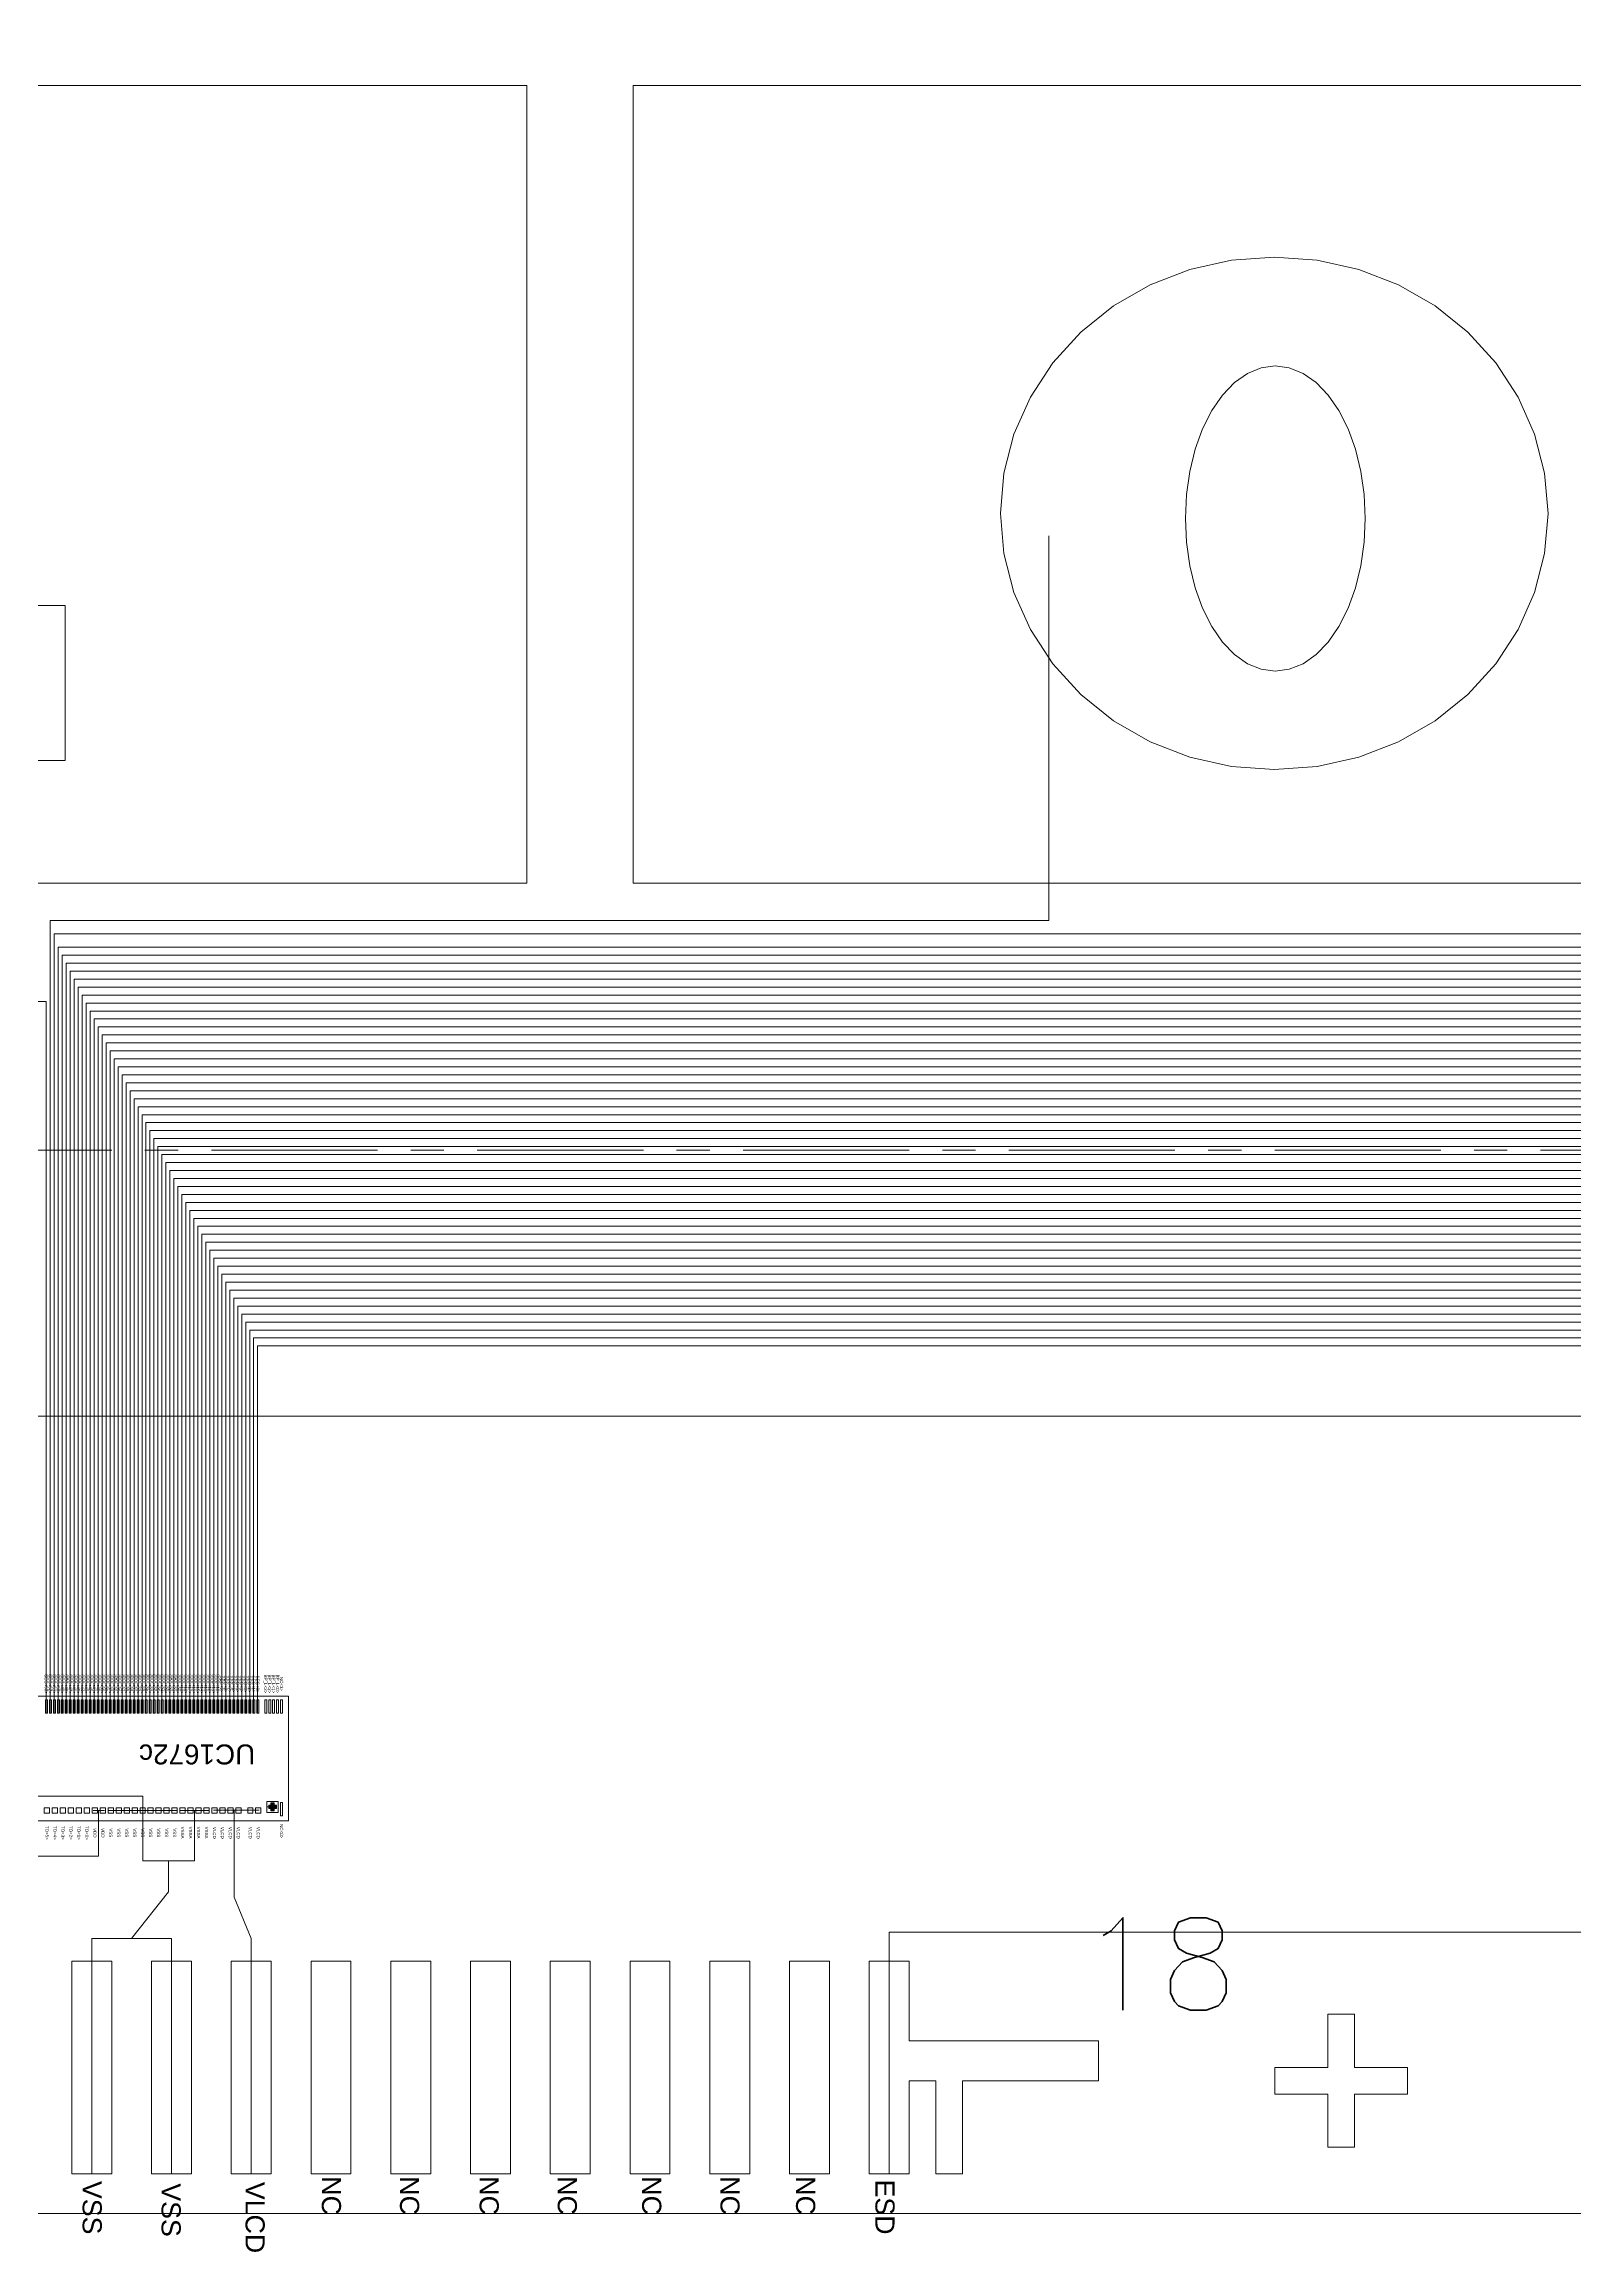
# Model space of a CAD drawing. Extents: x 105 to 1195, y -174 to 82.
# Drawn here: x 799.98 to 811.49, y -116.65 to -100.04 of the extents above; entities that cross this region are included whole.
import ezdxf
from ezdxf.enums import TextEntityAlignment as Align

# ---------------------------------------------------------------- set-up
doc = ezdxf.new("R2010")
doc.units = 0
doc.header["$MEASUREMENT"] = 0
doc.linetypes.add('AUSGEZOGEN', pattern=[0])
doc.linetypes.add('CENTER', pattern=[2, 1.25, -0.25, 0.25, -0.25])
doc.layers.get('0').update_dxf_attribs({"linetype": 'AUSGEZOGEN'})
doc.layers.add('DIM', color=4, linetype='Continuous')
doc.layers.add('SEG', color=3, linetype='Continuous')
doc.layers.add('S', color=2, linetype='Continuous', lineweight=0)
doc.styles.add('Arial', font='arial.ttf', dxfattribs={"height": 24})
doc.styles.add('SSS_Dim', font='romans.shx')

# ---------------------------------------------------------------- blocks, each defined once
blk = doc.blocks.new('0')
at = {"lineweight": 5}
for p, q in [((86, 6), (0, 6)), ((86, 0), (0, 0))]:
    blk.add_line(p, q, dxfattribs=at)
at = {"linetype": 'CENTER', "lineweight": 5}
blk.add_lwpolyline([(84, 63.2), (84, 8), (2, 8), (2, 63.2)], close=True, dxfattribs=at)
at = {"lineweight": 5}
for points in [[(43.124, 16.01), (43.124, 10.01), (24.735, 10.01), (24.735, 16.01)], [(62.283, 16.01), (62.283, 10.01), (43.924, 10.01), (43.924, 16.01)], [(37.868, 14.711), (37.868, 12.099), (39.65, 12.099), (39.65, 10.933), (36.523, 10.933), (36.523, 14.711)], [(46.688, 12.792), (46.713, 12.49), (46.788, 12.196), (46.912, 11.917), (47.081, 11.659), (47.291, 11.429), (47.537, 11.232), (47.812, 11.074), (48.111, 10.958), (48.425, 10.888), (48.747, 10.864), (49.069, 10.888), (49.384, 10.958), (49.682, 11.074), (49.958, 11.232), (50.203, 11.429), (50.413, 11.659), (50.582, 11.917), (50.706, 12.196), (50.781, 12.49), (50.807, 12.792), (50.781, 13.094), (50.706, 13.388), (50.582, 13.667), (50.413, 13.925), (50.203, 14.155), (49.958, 14.352), (49.682, 14.51), (49.384, 14.626), (49.069, 14.696), (48.747, 14.72), (48.425, 14.696), (48.111, 14.626), (47.812, 14.51), (47.537, 14.352), (47.291, 14.155), (47.081, 13.925), (46.912, 13.667), (46.788, 13.388), (46.713, 13.094)], [(48.754, 13.901), (48.649, 13.887), (48.545, 13.845), (48.447, 13.776), (48.357, 13.682), (48.276, 13.565), (48.207, 13.428), (48.152, 13.275), (48.111, 13.108), (48.086, 12.933), (48.078, 12.753), (48.086, 12.574), (48.111, 12.398), (48.152, 12.232), (48.207, 12.078), (48.276, 11.941), (48.357, 11.824), (48.447, 11.73), (48.545, 11.661), (48.649, 11.619), (48.754, 11.605), (48.86, 11.619), (48.964, 11.661), (49.062, 11.73), (49.152, 11.824), (49.233, 11.941), (49.302, 12.078), (49.357, 12.232), (49.398, 12.398), (49.423, 12.574), (49.431, 12.753), (49.423, 12.933), (49.398, 13.108), (49.357, 13.275), (49.302, 13.428), (49.233, 13.565), (49.152, 13.682), (49.062, 13.776), (48.964, 13.845), (48.86, 13.887)], [(41.331, 2.956), (41.331, 3.894), (37.293, 3.894), (37.293, 2.956)], [(39.516, 3.765), (39.516, 3.865), (39.501, 3.865), (39.501, 3.765)], [(39.546, 3.765), (39.546, 3.865), (39.531, 3.865), (39.531, 3.765)], [(39.576, 3.765), (39.576, 3.865), (39.561, 3.865), (39.561, 3.765)], [(39.606, 3.765), (39.606, 3.865), (39.591, 3.865), (39.591, 3.765)], [(39.636, 3.765), (39.636, 3.865), (39.621, 3.865), (39.621, 3.765)], [(39.666, 3.765), (39.666, 3.865), (39.651, 3.865), (39.651, 3.765)], [(39.696, 3.765), (39.696, 3.865), (39.681, 3.865), (39.681, 3.765)], [(39.726, 3.765), (39.726, 3.865), (39.711, 3.865), (39.711, 3.765)], [(39.756, 3.765), (39.756, 3.865), (39.741, 3.865), (39.741, 3.765)], [(39.786, 3.765), (39.786, 3.865), (39.771, 3.865), (39.771, 3.765)], [(39.816, 3.765), (39.816, 3.865), (39.801, 3.865), (39.801, 3.765)], [(39.846, 3.765), (39.846, 3.865), (39.831, 3.865), (39.831, 3.765)], [(39.876, 3.765), (39.876, 3.865), (39.861, 3.865), (39.861, 3.765)], [(39.906, 3.765), (39.906, 3.865), (39.891, 3.865), (39.891, 3.765)], [(39.936, 3.765), (39.936, 3.865), (39.921, 3.865), (39.921, 3.765)], [(39.966, 3.765), (39.966, 3.865), (39.951, 3.865), (39.951, 3.765)], [(39.996, 3.765), (39.996, 3.865), (39.981, 3.865), (39.981, 3.765)], [(40.026, 3.765), (40.026, 3.865), (40.011, 3.865), (40.011, 3.765)], [(40.056, 3.765), (40.056, 3.865), (40.041, 3.865), (40.041, 3.765)], [(40.086, 3.765), (40.086, 3.865), (40.071, 3.865), (40.071, 3.765)], [(40.116, 3.765), (40.116, 3.865), (40.101, 3.865), (40.101, 3.765)], [(40.146, 3.765), (40.146, 3.865), (40.131, 3.865), (40.131, 3.765)], [(40.176, 3.765), (40.176, 3.865), (40.161, 3.865), (40.161, 3.765)], [(40.206, 3.765), (40.206, 3.865), (40.191, 3.865), (40.191, 3.765)], [(40.236, 3.765), (40.236, 3.865), (40.221, 3.865), (40.221, 3.765)], [(40.266, 3.765), (40.266, 3.865), (40.251, 3.865), (40.251, 3.765)], [(40.296, 3.765), (40.296, 3.865), (40.281, 3.865), (40.281, 3.765)], [(40.326, 3.765), (40.326, 3.865), (40.311, 3.865), (40.311, 3.765)], [(40.356, 3.765), (40.356, 3.865), (40.341, 3.865), (40.341, 3.765)], [(40.386, 3.765), (40.386, 3.865), (40.371, 3.865), (40.371, 3.765)], [(40.416, 3.765), (40.416, 3.865), (40.401, 3.865), (40.401, 3.765)], [(40.446, 3.765), (40.446, 3.865), (40.431, 3.865), (40.431, 3.765)], [(40.476, 3.765), (40.476, 3.865), (40.461, 3.865), (40.461, 3.765)], [(40.506, 3.765), (40.506, 3.865), (40.491, 3.865), (40.491, 3.765)], [(40.536, 3.765), (40.536, 3.865), (40.521, 3.865), (40.521, 3.765)], [(40.566, 3.765), (40.566, 3.865), (40.551, 3.865), (40.551, 3.765)], [(40.596, 3.765), (40.596, 3.865), (40.581, 3.865), (40.581, 3.765)], [(40.626, 3.765), (40.626, 3.865), (40.611, 3.865), (40.611, 3.765)], [(40.656, 3.765), (40.656, 3.865), (40.641, 3.865), (40.641, 3.765)], [(40.686, 3.765), (40.686, 3.865), (40.671, 3.865), (40.671, 3.765)], [(40.716, 3.765), (40.716, 3.865), (40.701, 3.865), (40.701, 3.765)], [(40.746, 3.765), (40.746, 3.865), (40.731, 3.865), (40.731, 3.765)], [(40.776, 3.765), (40.776, 3.865), (40.761, 3.865), (40.761, 3.765)], [(40.806, 3.765), (40.806, 3.865), (40.791, 3.865), (40.791, 3.765)], [(40.836, 3.765), (40.836, 3.865), (40.821, 3.865), (40.821, 3.765)], [(40.866, 3.765), (40.866, 3.865), (40.851, 3.865), (40.851, 3.765)], [(40.896, 3.765), (40.896, 3.865), (40.881, 3.865), (40.881, 3.765)], [(40.926, 3.765), (40.926, 3.865), (40.911, 3.865), (40.911, 3.765)], [(40.956, 3.765), (40.956, 3.865), (40.941, 3.865), (40.941, 3.765)], [(40.986, 3.765), (40.986, 3.865), (40.971, 3.865), (40.971, 3.765)], [(41.016, 3.765), (41.016, 3.865), (41.001, 3.865), (41.001, 3.765)], [(41.046, 3.765), (41.046, 3.865), (41.031, 3.865), (41.031, 3.765)], [(41.076, 3.765), (41.076, 3.865), (41.061, 3.865), (41.061, 3.765)], [(41.106, 3.765), (41.106, 3.865), (41.091, 3.865), (41.091, 3.765)], [(41.166, 3.765), (41.166, 3.865), (41.151, 3.865), (41.151, 3.765)], [(41.196, 3.765), (41.196, 3.865), (41.181, 3.865), (41.181, 3.765)], [(41.226, 3.765), (41.226, 3.865), (41.211, 3.865), (41.211, 3.765)], [(41.256, 3.765), (41.256, 3.865), (41.241, 3.865), (41.241, 3.765)], [(41.286, 3.765), (41.286, 3.865), (41.271, 3.865), (41.271, 3.765)], [(39.533, 3.013), (39.533, 3.053), (39.493, 3.053), (39.493, 3.013)], [(39.593, 3.013), (39.593, 3.053), (39.553, 3.053), (39.553, 3.013)], [(39.653, 3.013), (39.653, 3.053), (39.613, 3.053), (39.613, 3.013)], [(39.713, 3.013), (39.713, 3.053), (39.673, 3.053), (39.673, 3.013)], [(39.773, 3.013), (39.773, 3.053), (39.733, 3.053), (39.733, 3.013)], [(39.833, 3.013), (39.833, 3.053), (39.793, 3.053), (39.793, 3.013)], [(39.893, 3.013), (39.893, 3.053), (39.853, 3.053), (39.853, 3.013)], [(39.953, 3.013), (39.953, 3.053), (39.913, 3.053), (39.913, 3.013)], [(40.013, 3.013), (40.013, 3.053), (39.973, 3.053), (39.973, 3.013)], [(40.073, 3.013), (40.073, 3.053), (40.033, 3.053), (40.033, 3.013)], [(40.133, 3.013), (40.133, 3.053), (40.093, 3.053), (40.093, 3.013)], [(40.193, 3.013), (40.193, 3.053), (40.153, 3.053), (40.153, 3.013)], [(40.253, 3.013), (40.253, 3.053), (40.213, 3.053), (40.213, 3.013)], [(40.313, 3.013), (40.313, 3.053), (40.273, 3.053), (40.273, 3.013)], [(40.373, 3.013), (40.373, 3.053), (40.333, 3.053), (40.333, 3.013)], [(40.433, 3.013), (40.433, 3.053), (40.393, 3.053), (40.393, 3.013)], [(40.493, 3.013), (40.493, 3.053), (40.453, 3.053), (40.453, 3.013)], [(40.553, 3.013), (40.553, 3.053), (40.513, 3.053), (40.513, 3.013)], [(40.613, 3.013), (40.613, 3.053), (40.573, 3.053), (40.573, 3.013)], [(40.673, 3.013), (40.673, 3.053), (40.633, 3.053), (40.633, 3.013)], [(40.733, 3.013), (40.733, 3.053), (40.693, 3.053), (40.693, 3.013)], [(40.793, 3.013), (40.793, 3.053), (40.753, 3.053), (40.753, 3.013)], [(40.853, 3.013), (40.853, 3.053), (40.813, 3.053), (40.813, 3.013)], [(40.913, 3.013), (40.913, 3.053), (40.873, 3.053), (40.873, 3.013)], [(40.973, 3.013), (40.973, 3.053), (40.933, 3.053), (40.933, 3.013)], [(41.023, 3.053), (41.023, 3.013), (41.063, 3.013), (41.063, 3.053)], [(41.083, 3.013), (41.123, 3.013), (41.123, 3.053), (41.083, 3.053)], [(41.253, 3.102), (41.168, 3.102), (41.168, 3.017), (41.253, 3.017)], [(41.198, 3.072), (41.198, 3.09), (41.223, 3.09), (41.223, 3.072), (41.241, 3.072), (41.241, 3.047), (41.223, 3.047), (41.223, 3.03), (41.198, 3.03), (41.198, 3.047), (41.181, 3.047), (41.181, 3.072)], [(41.185, 3.068), (41.185, 3.069), (41.184, 3.069), (41.184, 3.068)], [(41.185, 3.066), (41.185, 3.067), (41.184, 3.067), (41.184, 3.066)], [(41.185, 3.064), (41.185, 3.065), (41.184, 3.065), (41.184, 3.064)], [(41.185, 3.061), (41.185, 3.063), (41.184, 3.063), (41.184, 3.061)], [(41.185, 3.059), (41.185, 3.06), (41.184, 3.06), (41.184, 3.059)], [(41.185, 3.057), (41.185, 3.058), (41.184, 3.058), (41.184, 3.057)], [(41.185, 3.055), (41.185, 3.056), (41.184, 3.056), (41.184, 3.055)], [(41.185, 3.053), (41.185, 3.054), (41.184, 3.054), (41.184, 3.053)], [(41.185, 3.05), (41.185, 3.052), (41.184, 3.052), (41.184, 3.05)], [(41.187, 3.069), (41.186, 3.069), (41.186, 3.068), (41.187, 3.068)], [(41.187, 3.067), (41.186, 3.067), (41.186, 3.066), (41.187, 3.066)], [(41.187, 3.065), (41.186, 3.065), (41.186, 3.064), (41.187, 3.064)], [(41.187, 3.063), (41.186, 3.063), (41.186, 3.061), (41.187, 3.061)], [(41.187, 3.06), (41.186, 3.06), (41.186, 3.059), (41.187, 3.059)], [(41.187, 3.058), (41.186, 3.058), (41.186, 3.057), (41.187, 3.057)], [(41.187, 3.056), (41.186, 3.056), (41.186, 3.055), (41.187, 3.055)], [(41.187, 3.054), (41.186, 3.054), (41.186, 3.053), (41.187, 3.053)], [(41.187, 3.052), (41.186, 3.052), (41.186, 3.05), (41.187, 3.05)], [(41.189, 3.068), (41.189, 3.069), (41.188, 3.069), (41.188, 3.068)], [(41.189, 3.066), (41.189, 3.067), (41.188, 3.067), (41.188, 3.066)], [(41.189, 3.064), (41.189, 3.065), (41.188, 3.065), (41.188, 3.064)], [(41.189, 3.061), (41.189, 3.063), (41.188, 3.063), (41.188, 3.061)], [(41.189, 3.059), (41.189, 3.06), (41.188, 3.06), (41.188, 3.059)], [(41.189, 3.057), (41.189, 3.058), (41.188, 3.058), (41.188, 3.057)], [(41.189, 3.055), (41.189, 3.056), (41.188, 3.056), (41.188, 3.055)], [(41.189, 3.053), (41.189, 3.054), (41.188, 3.054), (41.188, 3.053)], [(41.189, 3.05), (41.189, 3.052), (41.188, 3.052), (41.188, 3.05)], [(41.192, 3.068), (41.192, 3.069), (41.19, 3.069), (41.19, 3.068)], [(41.192, 3.066), (41.192, 3.067), (41.19, 3.067), (41.19, 3.066)], [(41.192, 3.064), (41.192, 3.065), (41.19, 3.065), (41.19, 3.064)], [(41.192, 3.061), (41.192, 3.063), (41.19, 3.063), (41.19, 3.061)], [(41.192, 3.059), (41.192, 3.06), (41.19, 3.06), (41.19, 3.059)], [(41.192, 3.057), (41.192, 3.058), (41.19, 3.058), (41.19, 3.057)], [(41.192, 3.055), (41.192, 3.056), (41.19, 3.056), (41.19, 3.055)], [(41.192, 3.053), (41.192, 3.054), (41.19, 3.054), (41.19, 3.053)], [(41.192, 3.05), (41.192, 3.052), (41.19, 3.052), (41.19, 3.05)], [(41.194, 3.068), (41.194, 3.069), (41.193, 3.069), (41.193, 3.068)], [(41.194, 3.066), (41.194, 3.067), (41.193, 3.067), (41.193, 3.066)], [(41.194, 3.064), (41.194, 3.065), (41.193, 3.065), (41.193, 3.064)], [(41.194, 3.061), (41.194, 3.063), (41.193, 3.063), (41.193, 3.061)], [(41.194, 3.059), (41.194, 3.06), (41.193, 3.06), (41.193, 3.059)], [(41.194, 3.057), (41.194, 3.058), (41.193, 3.058), (41.193, 3.057)], [(41.194, 3.055), (41.194, 3.056), (41.193, 3.056), (41.193, 3.055)], [(41.194, 3.053), (41.194, 3.054), (41.193, 3.054), (41.193, 3.053)], [(41.194, 3.05), (41.194, 3.052), (41.193, 3.052), (41.193, 3.05)], [(41.196, 3.068), (41.196, 3.069), (41.195, 3.069), (41.195, 3.068)], [(41.196, 3.066), (41.196, 3.067), (41.195, 3.067), (41.195, 3.066)], [(41.196, 3.064), (41.196, 3.065), (41.195, 3.065), (41.195, 3.064)], [(41.196, 3.061), (41.196, 3.063), (41.195, 3.063), (41.195, 3.061)], [(41.196, 3.059), (41.196, 3.06), (41.195, 3.06), (41.195, 3.059)], [(41.196, 3.057), (41.196, 3.058), (41.195, 3.058), (41.195, 3.057)], [(41.196, 3.055), (41.196, 3.056), (41.195, 3.056), (41.195, 3.055)], [(41.196, 3.053), (41.196, 3.054), (41.195, 3.054), (41.195, 3.053)], [(41.196, 3.05), (41.196, 3.052), (41.195, 3.052), (41.195, 3.05)], [(41.198, 3.068), (41.198, 3.069), (41.197, 3.069), (41.197, 3.068)], [(41.198, 3.066), (41.198, 3.067), (41.197, 3.067), (41.197, 3.066)], [(41.198, 3.064), (41.198, 3.065), (41.197, 3.065), (41.197, 3.064)], [(41.198, 3.061), (41.198, 3.063), (41.197, 3.063), (41.197, 3.061)], [(41.198, 3.059), (41.198, 3.06), (41.197, 3.06), (41.197, 3.059)], [(41.198, 3.057), (41.198, 3.058), (41.197, 3.058), (41.197, 3.057)], [(41.198, 3.055), (41.198, 3.056), (41.197, 3.056), (41.197, 3.055)], [(41.198, 3.053), (41.198, 3.054), (41.197, 3.054), (41.197, 3.053)], [(41.198, 3.05), (41.198, 3.052), (41.197, 3.052), (41.197, 3.05)], [(41.2, 3.068), (41.2, 3.069), (41.199, 3.069), (41.199, 3.068)], [(41.2, 3.066), (41.2, 3.067), (41.199, 3.067), (41.199, 3.066)], [(41.2, 3.064), (41.2, 3.065), (41.199, 3.065), (41.199, 3.064)], [(41.2, 3.061), (41.2, 3.063), (41.199, 3.063), (41.199, 3.061)], [(41.2, 3.059), (41.2, 3.06), (41.199, 3.06), (41.199, 3.059)], [(41.2, 3.057), (41.2, 3.058), (41.199, 3.058), (41.199, 3.057)], [(41.2, 3.055), (41.2, 3.056), (41.199, 3.056), (41.199, 3.055)], [(41.2, 3.053), (41.2, 3.054), (41.199, 3.054), (41.199, 3.053)], [(41.2, 3.05), (41.2, 3.052), (41.199, 3.052), (41.199, 3.05)], [(41.203, 3.086), (41.203, 3.087), (41.201, 3.087), (41.201, 3.086)], [(41.203, 3.083), (41.203, 3.085), (41.201, 3.085), (41.201, 3.083)], [(41.203, 3.082), (41.201, 3.082), (41.201, 3.081), (41.203, 3.081)], [(41.203, 3.079), (41.203, 3.08), (41.201, 3.08), (41.201, 3.079)], [(41.203, 3.077), (41.203, 3.078), (41.201, 3.078), (41.201, 3.077)], [(41.203, 3.075), (41.203, 3.076), (41.201, 3.076), (41.201, 3.075)], [(41.203, 3.074), (41.201, 3.074), (41.201, 3.072), (41.203, 3.072)], [(41.203, 3.07), (41.203, 3.071), (41.201, 3.071), (41.201, 3.07)], [(41.203, 3.068), (41.203, 3.069), (41.201, 3.069), (41.201, 3.068)], [(41.203, 3.067), (41.201, 3.067), (41.201, 3.066), (41.203, 3.066)], [(41.203, 3.064), (41.203, 3.065), (41.201, 3.065), (41.201, 3.064)], [(41.203, 3.061), (41.203, 3.063), (41.201, 3.063), (41.201, 3.061)], [(41.203, 3.059), (41.203, 3.06), (41.201, 3.06), (41.201, 3.059)], [(41.203, 3.057), (41.203, 3.058), (41.201, 3.058), (41.201, 3.057)], [(41.203, 3.055), (41.203, 3.056), (41.201, 3.056), (41.201, 3.055)], [(41.203, 3.053), (41.203, 3.054), (41.201, 3.054), (41.201, 3.053)], [(41.203, 3.05), (41.203, 3.052), (41.201, 3.052), (41.201, 3.05)], [(41.201, 3.048), (41.203, 3.048), (41.203, 3.049), (41.201, 3.049)], [(41.203, 3.046), (41.203, 3.047), (41.201, 3.047), (41.201, 3.046)], [(41.203, 3.044), (41.203, 3.045), (41.201, 3.045), (41.201, 3.044)], [(41.203, 3.042), (41.203, 3.043), (41.201, 3.043), (41.201, 3.042)], [(41.201, 3.041), (41.201, 3.039), (41.203, 3.039), (41.203, 3.041)], [(41.203, 3.037), (41.203, 3.038), (41.201, 3.038), (41.201, 3.037)], [(41.203, 3.035), (41.203, 3.036), (41.201, 3.036), (41.201, 3.035)], [(41.203, 3.033), (41.203, 3.034), (41.201, 3.034), (41.201, 3.033)], [(41.205, 3.086), (41.205, 3.087), (41.204, 3.087), (41.204, 3.086)], [(41.205, 3.083), (41.205, 3.085), (41.204, 3.085), (41.204, 3.083)], [(41.205, 3.082), (41.204, 3.082), (41.204, 3.081), (41.205, 3.081)], [(41.205, 3.079), (41.205, 3.08), (41.204, 3.08), (41.204, 3.079)], [(41.205, 3.077), (41.205, 3.078), (41.204, 3.078), (41.204, 3.077)], [(41.205, 3.075), (41.205, 3.076), (41.204, 3.076), (41.204, 3.075)], [(41.205, 3.074), (41.204, 3.074), (41.204, 3.072), (41.205, 3.072)], [(41.205, 3.07), (41.205, 3.071), (41.204, 3.071), (41.204, 3.07)], [(41.205, 3.068), (41.205, 3.069), (41.204, 3.069), (41.204, 3.068)], [(41.205, 3.066), (41.205, 3.067), (41.204, 3.067), (41.204, 3.066)], [(41.205, 3.064), (41.205, 3.065), (41.204, 3.065), (41.204, 3.064)], [(41.205, 3.061), (41.205, 3.063), (41.204, 3.063), (41.204, 3.061)], [(41.205, 3.059), (41.205, 3.06), (41.204, 3.06), (41.204, 3.059)], [(41.205, 3.057), (41.205, 3.058), (41.204, 3.058), (41.204, 3.057)], [(41.205, 3.055), (41.205, 3.056), (41.204, 3.056), (41.204, 3.055)], [(41.205, 3.053), (41.205, 3.054), (41.204, 3.054), (41.204, 3.053)], [(41.205, 3.05), (41.205, 3.052), (41.204, 3.052), (41.204, 3.05)], [(41.204, 3.048), (41.205, 3.048), (41.205, 3.049), (41.204, 3.049)], [(41.205, 3.046), (41.205, 3.047), (41.204, 3.047), (41.204, 3.046)], [(41.205, 3.044), (41.205, 3.045), (41.204, 3.045), (41.204, 3.044)], [(41.205, 3.042), (41.205, 3.043), (41.204, 3.043), (41.204, 3.042)], [(41.204, 3.041), (41.204, 3.039), (41.205, 3.039), (41.205, 3.041)], [(41.205, 3.037), (41.205, 3.038), (41.204, 3.038), (41.204, 3.037)], [(41.205, 3.035), (41.205, 3.036), (41.204, 3.036), (41.204, 3.035)], [(41.205, 3.033), (41.205, 3.034), (41.204, 3.034), (41.204, 3.033)], [(41.207, 3.086), (41.207, 3.087), (41.206, 3.087), (41.206, 3.086)], [(41.207, 3.083), (41.207, 3.085), (41.206, 3.085), (41.206, 3.083)], [(41.207, 3.082), (41.206, 3.082), (41.206, 3.081), (41.207, 3.081)], [(41.207, 3.079), (41.207, 3.08), (41.206, 3.08), (41.206, 3.079)], [(41.207, 3.077), (41.207, 3.078), (41.206, 3.078), (41.206, 3.077)], [(41.207, 3.075), (41.207, 3.076), (41.206, 3.076), (41.206, 3.075)], [(41.207, 3.074), (41.206, 3.074), (41.206, 3.072), (41.207, 3.072)], [(41.207, 3.07), (41.207, 3.071), (41.206, 3.071), (41.206, 3.07)], [(41.207, 3.068), (41.207, 3.069), (41.206, 3.069), (41.206, 3.068)], [(41.207, 3.066), (41.207, 3.067), (41.206, 3.067), (41.206, 3.066)], [(41.207, 3.064), (41.207, 3.065), (41.206, 3.065), (41.206, 3.064)], [(41.207, 3.061), (41.207, 3.063), (41.206, 3.063), (41.206, 3.061)], [(41.207, 3.059), (41.207, 3.06), (41.206, 3.06), (41.206, 3.059)], [(41.207, 3.057), (41.207, 3.058), (41.206, 3.058), (41.206, 3.057)], [(41.207, 3.055), (41.207, 3.056), (41.206, 3.056), (41.206, 3.055)], [(41.207, 3.053), (41.207, 3.054), (41.206, 3.054), (41.206, 3.053)], [(41.207, 3.05), (41.207, 3.052), (41.206, 3.052), (41.206, 3.05)], [(41.206, 3.048), (41.207, 3.048), (41.207, 3.049), (41.206, 3.049)], [(41.207, 3.046), (41.207, 3.047), (41.206, 3.047), (41.206, 3.046)], [(41.207, 3.044), (41.207, 3.045), (41.206, 3.045), (41.206, 3.044)], [(41.207, 3.042), (41.207, 3.043), (41.206, 3.043), (41.206, 3.042)], [(41.206, 3.041), (41.206, 3.039), (41.207, 3.039), (41.207, 3.041)], [(41.207, 3.037), (41.207, 3.038), (41.206, 3.038), (41.206, 3.037)], [(41.207, 3.035), (41.207, 3.036), (41.206, 3.036), (41.206, 3.035)], [(41.207, 3.033), (41.207, 3.034), (41.206, 3.034), (41.206, 3.033)], [(41.209, 3.086), (41.209, 3.087), (41.208, 3.087), (41.208, 3.086)], [(41.209, 3.083), (41.209, 3.085), (41.208, 3.085), (41.208, 3.083)], [(41.209, 3.082), (41.208, 3.082), (41.208, 3.081), (41.209, 3.081)], [(41.209, 3.079), (41.209, 3.08), (41.208, 3.08), (41.208, 3.079)], [(41.209, 3.077), (41.209, 3.078), (41.208, 3.078), (41.208, 3.077)], [(41.209, 3.075), (41.209, 3.076), (41.208, 3.076), (41.208, 3.075)], [(41.209, 3.074), (41.208, 3.074), (41.208, 3.072), (41.209, 3.072)], [(41.209, 3.07), (41.209, 3.071), (41.208, 3.071), (41.208, 3.07)], [(41.209, 3.068), (41.209, 3.069), (41.208, 3.069), (41.208, 3.068)], [(41.209, 3.066), (41.209, 3.067), (41.208, 3.067), (41.208, 3.066)], [(41.209, 3.064), (41.209, 3.065), (41.208, 3.065), (41.208, 3.064)], [(41.209, 3.061), (41.209, 3.063), (41.208, 3.063), (41.208, 3.061)], [(41.209, 3.059), (41.209, 3.06), (41.208, 3.06), (41.208, 3.059)], [(41.209, 3.057), (41.209, 3.058), (41.208, 3.058), (41.208, 3.057)], [(41.209, 3.055), (41.209, 3.056), (41.208, 3.056), (41.208, 3.055)], [(41.209, 3.053), (41.209, 3.054), (41.208, 3.054), (41.208, 3.053)], [(41.209, 3.05), (41.209, 3.052), (41.208, 3.052), (41.208, 3.05)], [(41.208, 3.048), (41.209, 3.048), (41.209, 3.049), (41.208, 3.049)], [(41.209, 3.046), (41.209, 3.047), (41.208, 3.047), (41.208, 3.046)], [(41.209, 3.044), (41.209, 3.045), (41.208, 3.045), (41.208, 3.044)], [(41.209, 3.042), (41.209, 3.043), (41.208, 3.043), (41.208, 3.042)], [(41.208, 3.041), (41.208, 3.039), (41.209, 3.039), (41.209, 3.041)], [(41.209, 3.037), (41.209, 3.038), (41.208, 3.038), (41.208, 3.037)], [(41.209, 3.035), (41.209, 3.036), (41.208, 3.036), (41.208, 3.035)], [(41.209, 3.033), (41.209, 3.034), (41.208, 3.034), (41.208, 3.033)], [(41.211, 3.086), (41.211, 3.087), (41.21, 3.087), (41.21, 3.086)], [(41.211, 3.083), (41.211, 3.085), (41.21, 3.085), (41.21, 3.083)], [(41.211, 3.082), (41.21, 3.082), (41.21, 3.081), (41.211, 3.081)], [(41.211, 3.079), (41.211, 3.08), (41.21, 3.08), (41.21, 3.079)], [(41.211, 3.077), (41.211, 3.078), (41.21, 3.078), (41.21, 3.077)], [(41.211, 3.075), (41.211, 3.076), (41.21, 3.076), (41.21, 3.075)], [(41.211, 3.074), (41.21, 3.074), (41.21, 3.072), (41.211, 3.072)], [(41.211, 3.07), (41.211, 3.071), (41.21, 3.071), (41.21, 3.07)], [(41.211, 3.068), (41.211, 3.069), (41.21, 3.069), (41.21, 3.068)], [(41.211, 3.066), (41.211, 3.067), (41.21, 3.067), (41.21, 3.066)], [(41.211, 3.064), (41.211, 3.065), (41.21, 3.065), (41.21, 3.064)], [(41.211, 3.061), (41.211, 3.063), (41.21, 3.063), (41.21, 3.061)], [(41.211, 3.059), (41.211, 3.06), (41.21, 3.06), (41.21, 3.059)], [(41.211, 3.057), (41.211, 3.058), (41.21, 3.058), (41.21, 3.057)], [(41.211, 3.055), (41.211, 3.056), (41.21, 3.056), (41.21, 3.055)], [(41.211, 3.053), (41.211, 3.054), (41.21, 3.054), (41.21, 3.053)], [(41.211, 3.05), (41.211, 3.052), (41.21, 3.052), (41.21, 3.05)], [(41.21, 3.048), (41.211, 3.048), (41.211, 3.049), (41.21, 3.049)], [(41.211, 3.046), (41.211, 3.047), (41.21, 3.047), (41.21, 3.046)], [(41.211, 3.044), (41.211, 3.045), (41.21, 3.045), (41.21, 3.044)], [(41.211, 3.042), (41.211, 3.043), (41.21, 3.043), (41.21, 3.042)], [(41.21, 3.041), (41.21, 3.039), (41.211, 3.039), (41.211, 3.041)], [(41.211, 3.037), (41.211, 3.038), (41.21, 3.038), (41.21, 3.037)], [(41.211, 3.035), (41.211, 3.036), (41.21, 3.036), (41.21, 3.035)], [(41.211, 3.033), (41.211, 3.034), (41.21, 3.034), (41.21, 3.033)], [(41.214, 3.086), (41.214, 3.087), (41.212, 3.087), (41.212, 3.086)], [(41.214, 3.083), (41.214, 3.085), (41.212, 3.085), (41.212, 3.083)], [(41.214, 3.082), (41.212, 3.082), (41.212, 3.081), (41.214, 3.081)], [(41.214, 3.079), (41.214, 3.08), (41.212, 3.08), (41.212, 3.079)], [(41.214, 3.077), (41.214, 3.078), (41.212, 3.078), (41.212, 3.077)], [(41.214, 3.075), (41.214, 3.076), (41.212, 3.076), (41.212, 3.075)], [(41.214, 3.074), (41.212, 3.074), (41.212, 3.072), (41.214, 3.072)], [(41.214, 3.07), (41.214, 3.071), (41.212, 3.071), (41.212, 3.07)], [(41.214, 3.068), (41.214, 3.069), (41.212, 3.069), (41.212, 3.068)], [(41.214, 3.066), (41.214, 3.067), (41.212, 3.067), (41.212, 3.066)], [(41.214, 3.064), (41.214, 3.065), (41.212, 3.065), (41.212, 3.064)], [(41.214, 3.061), (41.214, 3.063), (41.212, 3.063), (41.212, 3.061)], [(41.214, 3.059), (41.214, 3.06), (41.212, 3.06), (41.212, 3.059)], [(41.214, 3.057), (41.214, 3.058), (41.212, 3.058), (41.212, 3.057)], [(41.214, 3.055), (41.214, 3.056), (41.212, 3.056), (41.212, 3.055)], [(41.214, 3.053), (41.214, 3.054), (41.212, 3.054), (41.212, 3.053)], [(41.214, 3.05), (41.214, 3.052), (41.212, 3.052), (41.212, 3.05)], [(41.212, 3.048), (41.214, 3.048), (41.214, 3.049), (41.212, 3.049)], [(41.214, 3.046), (41.214, 3.047), (41.212, 3.047), (41.212, 3.046)], [(41.214, 3.044), (41.214, 3.045), (41.212, 3.045), (41.212, 3.044)], [(41.214, 3.042), (41.214, 3.043), (41.212, 3.043), (41.212, 3.042)], [(41.212, 3.041), (41.212, 3.039), (41.214, 3.039), (41.214, 3.041)], [(41.214, 3.037), (41.214, 3.038), (41.212, 3.038), (41.212, 3.037)], [(41.214, 3.035), (41.214, 3.036), (41.212, 3.036), (41.212, 3.035)], [(41.214, 3.033), (41.214, 3.034), (41.212, 3.034), (41.212, 3.033)], [(41.216, 3.086), (41.216, 3.087), (41.215, 3.087), (41.215, 3.086)], [(41.216, 3.083), (41.216, 3.085), (41.215, 3.085), (41.215, 3.083)], [(41.216, 3.082), (41.215, 3.082), (41.215, 3.081), (41.216, 3.081)], [(41.216, 3.079), (41.216, 3.08), (41.215, 3.08), (41.215, 3.079)], [(41.216, 3.077), (41.216, 3.078), (41.215, 3.078), (41.215, 3.077)], [(41.216, 3.075), (41.216, 3.076), (41.215, 3.076), (41.215, 3.075)], [(41.216, 3.074), (41.215, 3.074), (41.215, 3.072), (41.216, 3.072)], [(41.216, 3.07), (41.216, 3.071), (41.215, 3.071), (41.215, 3.07)], [(41.216, 3.068), (41.216, 3.069), (41.215, 3.069), (41.215, 3.068)], [(41.216, 3.066), (41.216, 3.067), (41.215, 3.067), (41.215, 3.066)], [(41.216, 3.064), (41.216, 3.065), (41.215, 3.065), (41.215, 3.064)], [(41.216, 3.061), (41.216, 3.063), (41.215, 3.063), (41.215, 3.061)], [(41.216, 3.059), (41.216, 3.06), (41.215, 3.06), (41.215, 3.059)], [(41.216, 3.057), (41.216, 3.058), (41.215, 3.058), (41.215, 3.057)], [(41.216, 3.055), (41.216, 3.056), (41.215, 3.056), (41.215, 3.055)], [(41.216, 3.053), (41.216, 3.054), (41.215, 3.054), (41.215, 3.053)], [(41.216, 3.05), (41.216, 3.052), (41.215, 3.052), (41.215, 3.05)], [(41.215, 3.048), (41.216, 3.048), (41.216, 3.049), (41.215, 3.049)], [(41.216, 3.046), (41.216, 3.047), (41.215, 3.047), (41.215, 3.046)], [(41.216, 3.044), (41.216, 3.045), (41.215, 3.045), (41.215, 3.044)], [(41.216, 3.042), (41.216, 3.043), (41.215, 3.043), (41.215, 3.042)], [(41.215, 3.041), (41.215, 3.039), (41.216, 3.039), (41.216, 3.041)], [(41.216, 3.037), (41.216, 3.038), (41.215, 3.038), (41.215, 3.037)], [(41.216, 3.035), (41.216, 3.036), (41.215, 3.036), (41.215, 3.035)], [(41.216, 3.033), (41.216, 3.034), (41.215, 3.034), (41.215, 3.033)], [(41.218, 3.086), (41.218, 3.087), (41.217, 3.087), (41.217, 3.086)], [(41.218, 3.083), (41.218, 3.085), (41.217, 3.085), (41.217, 3.083)], [(41.218, 3.082), (41.217, 3.082), (41.217, 3.081), (41.218, 3.081)], [(41.218, 3.079), (41.218, 3.08), (41.217, 3.08), (41.217, 3.079)], [(41.218, 3.077), (41.218, 3.078), (41.217, 3.078), (41.217, 3.077)], [(41.218, 3.075), (41.218, 3.076), (41.217, 3.076), (41.217, 3.075)], [(41.218, 3.074), (41.217, 3.074), (41.217, 3.072), (41.218, 3.072)], [(41.218, 3.07), (41.218, 3.071), (41.217, 3.071), (41.217, 3.07)], [(41.218, 3.068), (41.218, 3.069), (41.217, 3.069), (41.217, 3.068)], [(41.218, 3.066), (41.218, 3.067), (41.217, 3.067), (41.217, 3.066)], [(41.218, 3.064), (41.218, 3.065), (41.217, 3.065), (41.217, 3.064)], [(41.218, 3.061), (41.218, 3.063), (41.217, 3.063), (41.217, 3.061)], [(41.218, 3.059), (41.218, 3.06), (41.217, 3.06), (41.217, 3.059)], [(41.218, 3.057), (41.218, 3.058), (41.217, 3.058), (41.217, 3.057)], [(41.218, 3.055), (41.218, 3.056), (41.217, 3.056), (41.217, 3.055)], [(41.218, 3.053), (41.218, 3.054), (41.217, 3.054), (41.217, 3.053)], [(41.218, 3.05), (41.218, 3.052), (41.217, 3.052), (41.217, 3.05)], [(41.217, 3.048), (41.218, 3.048), (41.218, 3.049), (41.217, 3.049)], [(41.218, 3.046), (41.218, 3.047), (41.217, 3.047), (41.217, 3.046)], [(41.218, 3.044), (41.218, 3.045), (41.217, 3.045), (41.217, 3.044)], [(41.218, 3.042), (41.218, 3.043), (41.217, 3.043), (41.217, 3.042)], [(41.217, 3.041), (41.217, 3.039), (41.218, 3.039), (41.218, 3.041)], [(41.218, 3.037), (41.218, 3.038), (41.217, 3.038), (41.217, 3.037)], [(41.218, 3.035), (41.218, 3.036), (41.217, 3.036), (41.217, 3.035)], [(41.218, 3.033), (41.218, 3.034), (41.217, 3.034), (41.217, 3.033)], [(41.22, 3.086), (41.22, 3.087), (41.219, 3.087), (41.219, 3.086)], [(41.22, 3.083), (41.22, 3.085), (41.219, 3.085), (41.219, 3.083)], [(41.22, 3.082), (41.219, 3.082), (41.219, 3.081), (41.22, 3.081)], [(41.22, 3.079), (41.22, 3.08), (41.219, 3.08), (41.219, 3.079)], [(41.22, 3.077), (41.22, 3.078), (41.219, 3.078), (41.219, 3.077)], [(41.22, 3.075), (41.22, 3.076), (41.219, 3.076), (41.219, 3.075)], [(41.22, 3.074), (41.219, 3.074), (41.219, 3.072), (41.22, 3.072)], [(41.22, 3.07), (41.22, 3.071), (41.219, 3.071), (41.219, 3.07)], [(41.22, 3.068), (41.22, 3.069), (41.219, 3.069), (41.219, 3.068)], [(41.22, 3.066), (41.22, 3.067), (41.219, 3.067), (41.219, 3.066)], [(41.22, 3.064), (41.22, 3.065), (41.219, 3.065), (41.219, 3.064)], [(41.22, 3.061), (41.22, 3.063), (41.219, 3.063), (41.219, 3.061)], [(41.22, 3.059), (41.22, 3.06), (41.219, 3.06), (41.219, 3.059)], [(41.22, 3.057), (41.22, 3.058), (41.219, 3.058), (41.219, 3.057)], [(41.22, 3.055), (41.22, 3.056), (41.219, 3.056), (41.219, 3.055)], [(41.22, 3.053), (41.22, 3.054), (41.219, 3.054), (41.219, 3.053)], [(41.22, 3.05), (41.22, 3.052), (41.219, 3.052), (41.219, 3.05)], [(41.219, 3.048), (41.22, 3.048), (41.22, 3.049), (41.219, 3.049)], [(41.22, 3.046), (41.22, 3.047), (41.219, 3.047), (41.219, 3.046)], [(41.22, 3.044), (41.22, 3.045), (41.219, 3.045), (41.219, 3.044)], [(41.22, 3.042), (41.22, 3.043), (41.219, 3.043), (41.219, 3.042)], [(41.219, 3.041), (41.219, 3.039), (41.22, 3.039), (41.22, 3.041)], [(41.22, 3.037), (41.22, 3.038), (41.219, 3.038), (41.219, 3.037)], [(41.22, 3.035), (41.22, 3.036), (41.219, 3.036), (41.219, 3.035)], [(41.22, 3.033), (41.22, 3.034), (41.219, 3.034), (41.219, 3.033)], [(41.222, 3.068), (41.222, 3.069), (41.221, 3.069), (41.221, 3.068)], [(41.222, 3.066), (41.222, 3.067), (41.221, 3.067), (41.221, 3.066)], [(41.222, 3.064), (41.222, 3.065), (41.221, 3.065), (41.221, 3.064)], [(41.222, 3.061), (41.222, 3.063), (41.221, 3.063), (41.221, 3.061)], [(41.222, 3.059), (41.222, 3.06), (41.221, 3.06), (41.221, 3.059)], [(41.222, 3.057), (41.222, 3.058), (41.221, 3.058), (41.221, 3.057)], [(41.222, 3.055), (41.222, 3.056), (41.221, 3.056), (41.221, 3.055)], [(41.222, 3.053), (41.222, 3.054), (41.221, 3.054), (41.221, 3.053)], [(41.222, 3.05), (41.222, 3.052), (41.221, 3.052), (41.221, 3.05)], [(41.225, 3.068), (41.225, 3.069), (41.223, 3.069), (41.223, 3.068)], [(41.225, 3.066), (41.225, 3.067), (41.223, 3.067), (41.223, 3.066)], [(41.225, 3.064), (41.225, 3.065), (41.223, 3.065), (41.223, 3.064)], [(41.225, 3.061), (41.225, 3.063), (41.223, 3.063), (41.223, 3.061)], [(41.225, 3.059), (41.225, 3.06), (41.223, 3.06), (41.223, 3.059)], [(41.225, 3.057), (41.225, 3.058), (41.223, 3.058), (41.223, 3.057)], [(41.225, 3.055), (41.225, 3.056), (41.223, 3.056), (41.223, 3.055)], [(41.225, 3.053), (41.225, 3.054), (41.223, 3.054), (41.223, 3.053)], [(41.225, 3.05), (41.225, 3.052), (41.223, 3.052), (41.223, 3.05)], [(41.227, 3.068), (41.227, 3.069), (41.226, 3.069), (41.226, 3.068)], [(41.227, 3.066), (41.227, 3.067), (41.226, 3.067), (41.226, 3.066)], [(41.227, 3.064), (41.227, 3.065), (41.226, 3.065), (41.226, 3.064)], [(41.227, 3.061), (41.227, 3.063), (41.226, 3.063), (41.226, 3.061)], [(41.227, 3.059), (41.227, 3.06), (41.226, 3.06), (41.226, 3.059)], [(41.227, 3.057), (41.227, 3.058), (41.226, 3.058), (41.226, 3.057)], [(41.227, 3.055), (41.227, 3.056), (41.226, 3.056), (41.226, 3.055)], [(41.227, 3.053), (41.227, 3.054), (41.226, 3.054), (41.226, 3.053)], [(41.227, 3.05), (41.227, 3.052), (41.226, 3.052), (41.226, 3.05)], [(41.229, 3.068), (41.229, 3.069), (41.228, 3.069), (41.228, 3.068)], [(41.229, 3.066), (41.229, 3.067), (41.228, 3.067), (41.228, 3.066)], [(41.229, 3.064), (41.229, 3.065), (41.228, 3.065), (41.228, 3.064)], [(41.229, 3.061), (41.229, 3.063), (41.228, 3.063), (41.228, 3.061)], [(41.229, 3.059), (41.229, 3.06), (41.228, 3.06), (41.228, 3.059)], [(41.229, 3.057), (41.229, 3.058), (41.228, 3.058), (41.228, 3.057)], [(41.229, 3.055), (41.229, 3.056), (41.228, 3.056), (41.228, 3.055)], [(41.229, 3.053), (41.229, 3.054), (41.228, 3.054), (41.228, 3.053)], [(41.229, 3.05), (41.229, 3.052), (41.228, 3.052), (41.228, 3.05)], [(41.231, 3.068), (41.231, 3.069), (41.23, 3.069), (41.23, 3.068)], [(41.231, 3.066), (41.231, 3.067), (41.23, 3.067), (41.23, 3.066)], [(41.231, 3.064), (41.231, 3.065), (41.23, 3.065), (41.23, 3.064)], [(41.231, 3.061), (41.231, 3.063), (41.23, 3.063), (41.23, 3.061)], [(41.231, 3.059), (41.231, 3.06), (41.23, 3.06), (41.23, 3.059)], [(41.231, 3.057), (41.231, 3.058), (41.23, 3.058), (41.23, 3.057)], [(41.231, 3.055), (41.231, 3.056), (41.23, 3.056), (41.23, 3.055)], [(41.231, 3.053), (41.231, 3.054), (41.23, 3.054), (41.23, 3.053)], [(41.231, 3.05), (41.231, 3.052), (41.23, 3.052), (41.23, 3.05)], [(41.233, 3.068), (41.233, 3.069), (41.232, 3.069), (41.232, 3.068)], [(41.233, 3.066), (41.233, 3.067), (41.232, 3.067), (41.232, 3.066)], [(41.233, 3.064), (41.233, 3.065), (41.232, 3.065), (41.232, 3.064)], [(41.233, 3.061), (41.233, 3.063), (41.232, 3.063), (41.232, 3.061)], [(41.233, 3.059), (41.233, 3.06), (41.232, 3.06), (41.232, 3.059)], [(41.233, 3.057), (41.233, 3.058), (41.232, 3.058), (41.232, 3.057)], [(41.233, 3.055), (41.233, 3.056), (41.232, 3.056), (41.232, 3.055)], [(41.233, 3.053), (41.233, 3.054), (41.232, 3.054), (41.232, 3.053)], [(41.233, 3.05), (41.233, 3.052), (41.232, 3.052), (41.232, 3.05)], [(41.236, 3.068), (41.236, 3.069), (41.234, 3.069), (41.234, 3.068)], [(41.236, 3.066), (41.236, 3.067), (41.234, 3.067), (41.234, 3.066)], [(41.236, 3.064), (41.236, 3.065), (41.234, 3.065), (41.234, 3.064)], [(41.236, 3.061), (41.236, 3.063), (41.234, 3.063), (41.234, 3.061)], [(41.236, 3.059), (41.236, 3.06), (41.234, 3.06), (41.234, 3.059)], [(41.236, 3.057), (41.236, 3.058), (41.234, 3.058), (41.234, 3.057)], [(41.236, 3.055), (41.236, 3.056), (41.234, 3.056), (41.234, 3.055)], [(41.236, 3.053), (41.236, 3.054), (41.234, 3.054), (41.234, 3.053)], [(41.236, 3.05), (41.236, 3.052), (41.234, 3.052), (41.234, 3.05)], [(41.238, 3.068), (41.238, 3.069), (41.237, 3.069), (41.237, 3.068)], [(41.238, 3.066), (41.238, 3.067), (41.237, 3.067), (41.237, 3.066)], [(41.238, 3.064), (41.238, 3.065), (41.237, 3.065), (41.237, 3.064)], [(41.238, 3.061), (41.238, 3.063), (41.237, 3.063), (41.237, 3.061)], [(41.238, 3.059), (41.238, 3.06), (41.237, 3.06), (41.237, 3.059)], [(41.238, 3.057), (41.238, 3.058), (41.237, 3.058), (41.237, 3.057)], [(41.238, 3.055), (41.238, 3.056), (41.237, 3.056), (41.237, 3.055)], [(41.238, 3.053), (41.238, 3.054), (41.237, 3.054), (41.237, 3.053)], [(41.238, 3.05), (41.238, 3.052), (41.237, 3.052), (41.237, 3.05)], [(41.271, 2.994), (41.286, 2.994), (41.286, 3.094), (41.271, 3.094)], [(40, 0.3), (39.7, 0.3), (39.7, 1.9), (40, 1.9)], [(40.6, 0.3), (40.3, 0.3), (40.3, 1.9), (40.6, 1.9)], [(41.2, 0.3), (40.9, 0.3), (40.9, 1.9), (41.2, 1.9)], [(41.8, 0.3), (41.5, 0.3), (41.5, 1.9), (41.8, 1.9)], [(42.4, 0.3), (42.1, 0.3), (42.1, 1.9), (42.4, 1.9)], [(43, 0.3), (42.7, 0.3), (42.7, 1.9), (43, 1.9)], [(43.6, 0.3), (43.3, 0.3), (43.3, 1.9), (43.6, 1.9)], [(44.2, 0.3), (43.9, 0.3), (43.9, 1.9), (44.2, 1.9)], [(44.8, 0.3), (44.5, 0.3), (44.5, 1.9), (44.8, 1.9)], [(45.4, 0.3), (45.1, 0.3), (45.1, 1.9), (45.4, 1.9)], [(46.4, 1), (47.425, 1), (47.425, 1.3), (46, 1.3), (46, 1.9), (45.7, 1.9), (45.7, 0.3), (46, 0.3), (46, 1), (46.2, 1), (46.2, 0.3), (46.4, 0.3)]]:
    blk.add_lwpolyline(points, close=True, dxfattribs=at)
blk.add_lwpolyline([(41.168, 3.06), (41.181, 3.06)], dxfattribs=at)
at = {"lineweight": 5, "ltscale": 16.714716}
blk.add_lwpolyline([(49.35, 0.9), (49.35, 0.5), (49.15, 0.5), (49.15, 0.9), (48.75, 0.9), (48.75, 1.1), (49.15, 1.1), (49.15, 1.5), (49.35, 1.5), (49.35, 1.1), (49.75, 1.1), (49.75, 0.9)], close=True, dxfattribs=at)
at = {"lineweight": 5, "style": 'SSS_Dim'}
blk.add_text('18', height=0.6961, dxfattribs=at).set_placement((47.877, 1.878), align=Align.MIDDLE)
at = {"layer": 'S', "color": 2, "lineweight": 5, "style": 'Arial'}
for s, p in [('SEG<53>', (39.508, 3.984)), ('SEG<52>', (39.538, 3.984)), ('SEG<51>', (39.568, 3.984)), ('SEG<50>', (39.598, 3.984)), ('SEG<49>', (39.628, 3.984)), ('SEG<48>', (39.658, 3.984)), ('SEG<47>', (39.688, 3.984)), ('SEG<46>', (39.718, 3.984)), ('SEG<45>', (39.748, 3.984)), ('SEG<44>', (39.778, 3.984)), ('SEG<43>', (39.808, 3.984)), ('SEG<42>', (39.838, 3.984)), ('SEG<41>', (39.868, 3.984)), ('SEG<40>', (39.898, 3.984)), ('SEG<39>', (39.928, 3.984)), ('SEG<38>', (39.958, 3.984)), ('SEG<37>', (39.988, 3.984)), ('SEG<36>', (40.018, 3.984)), ('SEG<35>', (40.048, 3.984)), ('SEG<34>', (40.078, 3.984)), ('SEG<33>', (40.108, 3.984)), ('SEG<32>', (40.138, 3.984)), ('SEG<31>', (40.168, 3.984)), ('SEG<30>', (40.198, 3.984)), ('SEG<29>', (40.228, 3.984)), ('SEG<28>', (40.258, 3.984)), ('SEG<27>', (40.288, 3.984)), ('SEG<26>', (40.318, 3.984)), ('SEG<25>', (40.348, 3.984)), ('SEG<24>', (40.378, 3.984)), ('SEG<23>', (40.408, 3.984)), ('SEG<22>', (40.438, 3.984)), ('SEG<21>', (40.468, 3.984)), ('SEG<20>', (40.498, 3.984)), ('SEG<19>', (40.528, 3.984)), ('SEG<18>', (40.558, 3.984)), ('SEG<17>', (40.588, 3.984)), ('SEG<16>', (40.618, 3.984)), ('SEG<15>', (40.648, 3.984)), ('SEG<14>', (40.678, 3.984)), ('SEG<13>', (40.708, 3.984)), ('SEG<12>', (40.738, 3.984)), ('SEG<11>', (40.768, 3.984)), ('SEG<10>', (40.798, 3.984)), ('SEG<9>', (40.828, 3.984)), ('SEG<8>', (40.858, 3.984)), ('SEG<7>', (40.888, 3.984)), ('SEG<6>', (40.918, 3.984)), ('SEG<5>', (40.948, 3.984)), ('SEG<4>', (40.978, 3.984)), ('SEG<3>', (41.008, 3.984)), ('SEG<2>', (41.038, 3.984)), ('SEG<1>', (41.068, 3.984)), ('SEG<0>', (41.098, 3.984)), ('BP_L<3>', (41.158, 3.985)), ('BP_L<2>', (41.188, 3.985)), ('BP_L<1>', (41.218, 3.985)), ('BP_L<0>', (41.248, 3.985)), ('NC<3>', (41.278, 3.985)), ('TO<5>', (39.513, 2.865)), ('TO<4>', (39.573, 2.865)), ('TO<3>', (39.633, 2.865)), ('TO<2>', (39.693, 2.865)), ('TO<1>', (39.753, 2.865)), ('TO<0>', (39.813, 2.865)), ('VDD', (39.873, 2.865)), ('VDD', (39.933, 2.865)), ('VSS', (39.993, 2.865)), ('VSS', (40.053, 2.865)), ('VSS', (40.113, 2.865)), ('VSS', (40.173, 2.865)), ('VSS', (40.233, 2.865)), ('VSS', (40.293, 2.865)), ('VSS', (40.353, 2.865)), ('VSS', (40.413, 2.865)), ('VSS', (40.473, 2.865)), ('VSSA', (40.533, 2.867)), ('VSSA', (40.593, 2.867)), ('VSSA', (40.653, 2.867)), ('VSSA', (40.713, 2.867)), ('VLCD', (40.773, 2.865)), ('VLCD', (40.833, 2.865)), ('VLCD', (40.893, 2.865)), ('VLCD', (40.953, 2.865)), ('VLCD', (41.043, 2.865)), ('VLCD', (41.103, 2.865)), ('NC<0>', (41.278, 2.878))]:
    blk.add_text(s, height=0.024, rotation=270, dxfattribs=at).set_placement(p, align=Align.MIDDLE_CENTER)
blk.add_text('UC1672c', height=0.15, rotation=180, dxfattribs=at).set_placement((41.08, 3.53))

msp = doc.modelspace()

# ---------------------------------------------------------------- linework, layer by layer
at = {"layer": 'SEG', "lineweight": 5}
for p, q in [((807.536, -103.742), (807.536, -106.638)), ((800.023, -106.638), (800.023, -112.601)), ((800.023, -106.638), (807.536, -106.638)), ((800.053, -112.601), (800.053, -106.738)), ((800.053, -106.738), (825.169, -106.738)), ((800.083, -106.838), (800.083, -112.601)), ((800.083, -106.838), (842.021, -106.838)), ((800.113, -112.601), (800.113, -106.898)), ((800.113, -106.898), (842.081, -106.898)), ((800.143, -112.601), (800.143, -106.958)), ((800.143, -106.958), (842.141, -106.958)), ((800.173, -107.018), (800.173, -112.601)), ((800.173, -107.018), (842.201, -107.018)), ((800.203, -107.078), (800.203, -112.601)), ((800.203, -107.078), (842.261, -107.078)), ((799.993, -107.247), (789.285, -107.247)), ((799.993, -107.247), (799.993, -112.601)), ((800.233, -107.138), (800.233, -112.601)), ((800.233, -107.138), (842.321, -107.138)), ((800.263, -107.198), (800.263, -112.601)), ((800.263, -107.198), (842.381, -107.198)), ((800.293, -112.601), (800.293, -107.258)), ((800.293, -107.258), (842.441, -107.258)), ((800.323, -112.601), (800.323, -107.318)), ((800.323, -107.318), (842.501, -107.318)), ((800.353, -107.378), (800.353, -112.601)), ((800.353, -107.378), (842.561, -107.378)), ((800.383, -107.438), (800.383, -112.601)), ((800.383, -107.438), (842.621, -107.438)), ((800.413, -107.498), (800.413, -112.601)), ((800.413, -107.498), (842.681, -107.498)), ((800.443, -112.601), (800.443, -107.558)), ((800.443, -107.558), (842.741, -107.558)), ((800.473, -112.601), (800.473, -107.618)), ((800.473, -107.618), (842.801, -107.618)), ((800.503, -112.601), (800.503, -107.678)), ((800.503, -107.678), (842.861, -107.678)), ((800.533, -112.601), (800.533, -107.738)), ((800.533, -107.738), (842.921, -107.738)), ((800.563, -112.601), (800.563, -107.798)), ((800.563, -107.798), (842.981, -107.798)), ((800.593, -107.858), (800.593, -112.601)), ((800.593, -107.858), (843.041, -107.858)), ((800.623, -107.918), (800.623, -112.601)), ((800.623, -107.918), (843.101, -107.918)), ((800.653, -107.978), (800.653, -112.601)), ((800.653, -107.978), (843.161, -107.978)), ((800.683, -108.038), (800.683, -112.601)), ((800.683, -108.038), (843.221, -108.038)), ((800.713, -112.601), (800.713, -108.098)), ((800.713, -108.098), (843.281, -108.098)), ((800.743, -108.158), (800.743, -112.601)), ((800.743, -108.158), (843.341, -108.158)), ((800.773, -108.218), (800.773, -112.601)), ((800.773, -108.218), (843.401, -108.218)), ((800.803, -108.278), (800.803, -112.601)), ((800.803, -108.278), (843.461, -108.278)), ((800.833, -112.601), (800.833, -108.338)), ((800.833, -108.338), (843.521, -108.338)), ((800.863, -112.601), (800.863, -108.398)), ((800.863, -108.398), (843.581, -108.398)), ((800.893, -112.601), (800.893, -108.458)), ((800.893, -108.458), (843.641, -108.458)), ((800.923, -112.601), (800.923, -108.518)), ((800.923, -108.518), (843.701, -108.518)), ((800.953, -112.601), (800.953, -108.578)), ((800.953, -108.578), (843.761, -108.578)), ((800.983, -108.638), (800.983, -112.601)), ((800.983, -108.638), (843.821, -108.638)), ((801.013, -108.698), (801.013, -112.601)), ((801.013, -108.698), (843.881, -108.698)), ((801.043, -108.758), (801.043, -112.601)), ((801.043, -108.758), (843.941, -108.758)), ((801.073, -112.601), (801.073, -108.818)), ((801.073, -108.818), (844.001, -108.818)), ((801.103, -108.878), (801.103, -112.601)), ((801.103, -108.878), (844.061, -108.878)), ((801.133, -108.938), (801.133, -112.601)), ((801.133, -108.938), (844.121, -108.938)), ((801.163, -108.998), (801.163, -112.601)), ((801.163, -108.998), (844.181, -108.998)), ((801.193, -109.058), (801.193, -112.601)), ((801.193, -109.058), (844.241, -109.058)), ((801.223, -109.118), (801.223, -112.601)), ((801.223, -109.118), (844.301, -109.118)), ((801.253, -109.178), (801.253, -112.601)), ((801.253, -109.178), (844.361, -109.178)), ((801.283, -109.238), (801.283, -112.601)), ((801.283, -109.238), (844.421, -109.238)), ((801.313, -109.298), (801.313, -112.601)), ((801.313, -109.298), (844.481, -109.298)), ((801.343, -109.358), (801.343, -112.601)), ((801.343, -109.358), (844.541, -109.358)), ((801.373, -109.418), (801.373, -112.601)), ((801.373, -109.418), (844.601, -109.418)), ((801.403, -109.478), (801.403, -112.601)), ((801.403, -109.478), (844.661, -109.478)), ((801.433, -109.538), (801.433, -112.601)), ((801.433, -109.538), (844.721, -109.538)), ((801.463, -109.598), (801.463, -112.601)), ((801.463, -109.598), (844.781, -109.598)), ((801.493, -109.658), (801.493, -112.601)), ((801.493, -109.658), (844.841, -109.658)), ((801.523, -109.718), (801.523, -112.601)), ((801.523, -109.718), (844.901, -109.718)), ((801.553, -109.778), (801.553, -112.601)), ((801.553, -109.778), (844.961, -109.778)), ((801.583, -109.838), (801.583, -112.601)), ((801.583, -109.838), (845.021, -109.838))]:
    msp.add_line(p, q, dxfattribs=at)
at = {"layer": 'SEG', "lineweight": 5, "ltscale": 16.714716}
for p, q in [((806.335, -116.066), (806.335, -114.248)), ((806.335, -114.248), (845.946, -114.248))]:
    msp.add_line(p, q, dxfattribs=at)
for points in [[(800.385, -113.333), (800.385, -113.676), (799.396, -113.676), (799.396, -113.239), (798.674, -113.239), (798.674, -113.353)], [(801.108, -113.333), (801.108, -113.711), (800.718, -113.711), (800.718, -113.225), (799.578, -113.225), (799.578, -113.333)], [(800.43, -113.333), (800.346, -113.333)], [(800.978, -113.333), (800.458, -113.333)], [(801.218, -113.333), (800.998, -113.333)], [(801.595, -113.33), (801.25, -113.33)], [(801.406, -113.33), (801.406, -113.686), (801.406, -113.985), (801.535, -114.297), (801.535, -116.066)], [(800.913, -113.711), (800.913, -113.944), (800.635, -114.297)], [(800.935, -116.066), (800.935, -114.297), (800.335, -114.297), (800.335, -116.066)]]:
    msp.add_lwpolyline(points, dxfattribs=at)

# ---------------------------------------------------------------- block references
at = {"lineweight": 5}
msp.add_blockref('0', (760.485, -116.366), dxfattribs=at)

# ---------------------------------------------------------------- texts
at = {"layer": 'DIM', "lineweight": 5, "style": 'Arial'}
for s, p in [('VSS', (800.338, -116.321)), ('VSS', (800.932, -116.339)), ('VLCD', (801.564, -116.395)), ('NC', (802.138, -116.23)), ('NC', (802.726, -116.23)), ('NC', (803.325, -116.23)), ('NC', (803.913, -116.23)), ('NC', (804.548, -116.23)), ('NC', (805.137, -116.23)), ('NC', (805.706, -116.23)), ('ESD', (806.303, -116.316))]:
    msp.add_text(s, height=0.144, rotation=270, dxfattribs=at).set_placement(p, align=Align.MIDDLE_CENTER)

doc.saveas('drawing.dxf')
